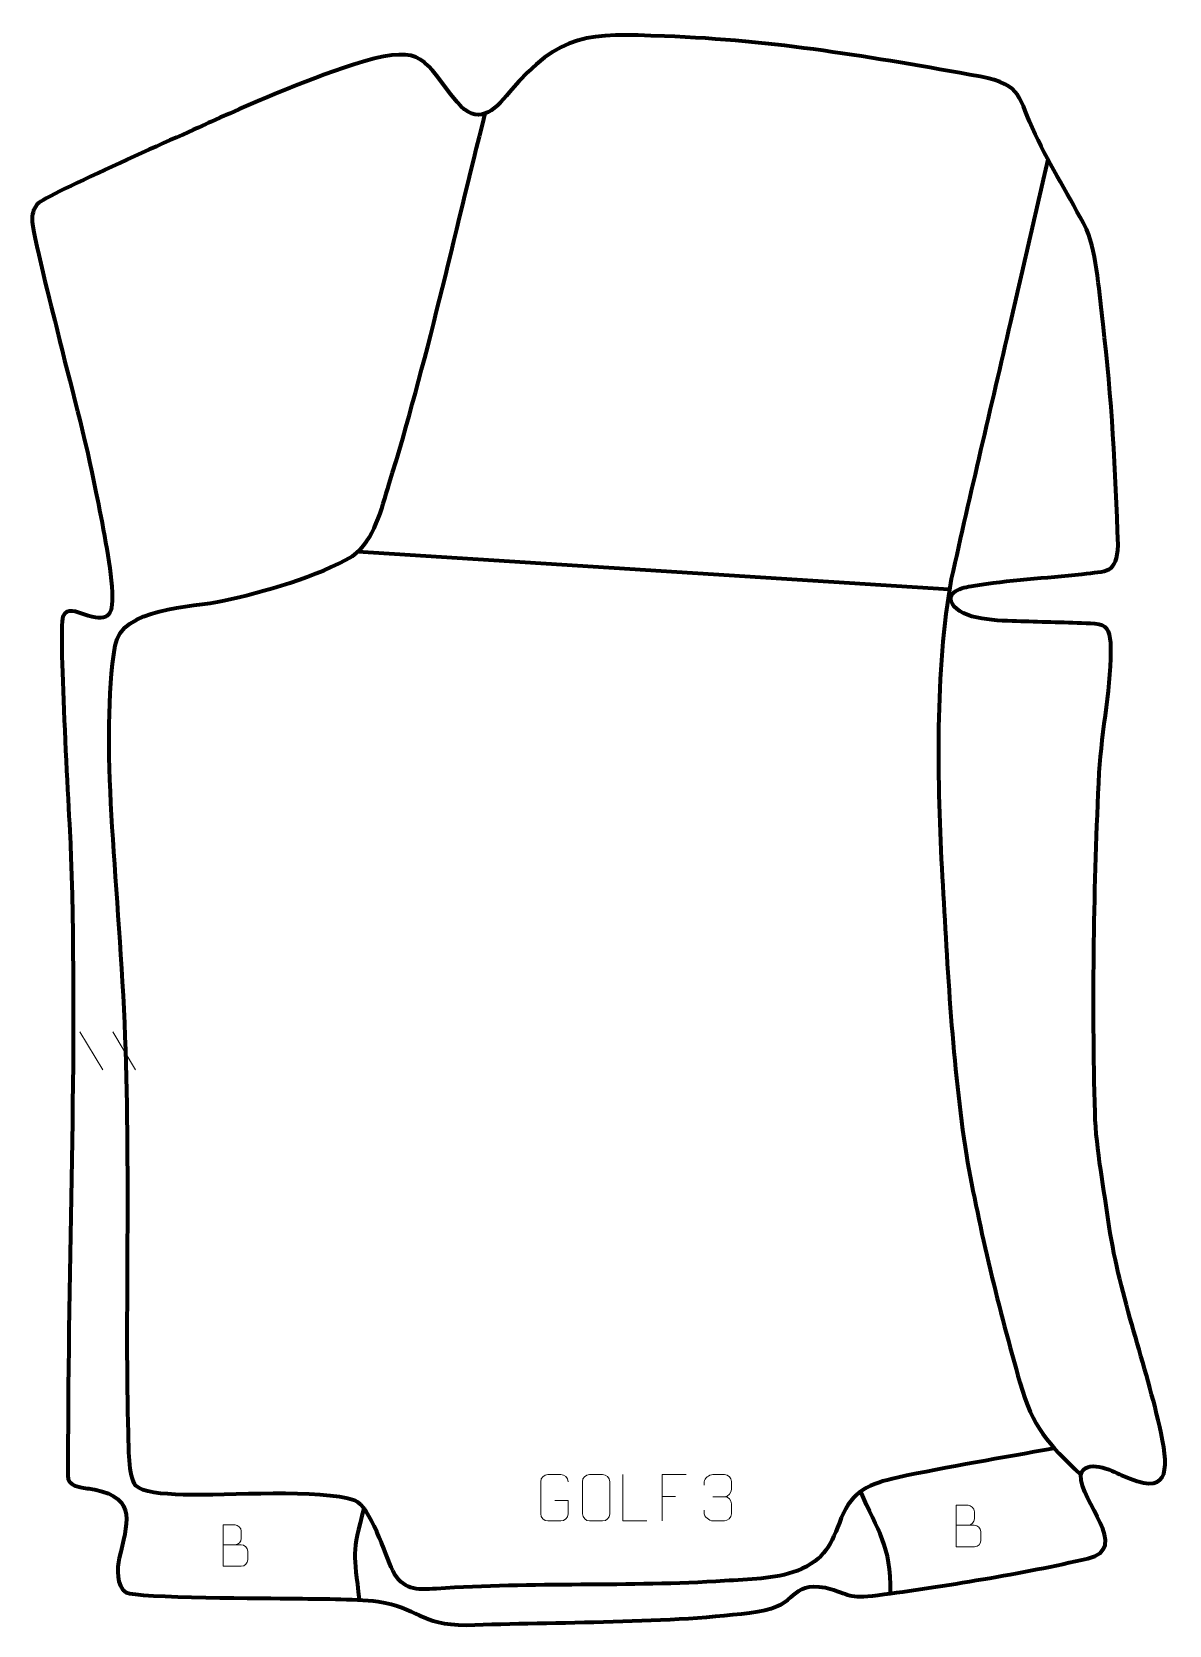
# Model space of a CAD drawing. Header units: millimetres. Extents: x 989 to 1603, y 6 to 867.
import ezdxf

# ---------------------------------------------------------------- set-up
doc = ezdxf.new("R2010")
doc.units = ezdxf.units.MM
doc.header["$MEASUREMENT"] = 0
doc.layers.add('layer 1', color=7, linetype='Continuous')
doc.layers.add('layer 2', color=7, linetype='Continuous')

msp = doc.modelspace()

# ---------------------------------------------------------------- linework, layer by layer
at = {"layer": 'layer 1', "color": 140, "lineweight": 158}
for points, knots in [([(1540.9928, 101.8665), (1512.9819, 96.593), (1484.0493, 92.0469), (1456.2925, 86.0092), (1456.2925, 86.0092), (1441.8073, 82.8584), (1432.0316, 78.8513), (1426.2371, 64.3447), (1426.2371, 64.3447), (1420.4236, 49.7907), (1417.9419, 41.9466), (1402.3326, 35.7159), (1402.3326, 35.7159), (1390.3598, 31.2307), (1375.9255, 31.0703), (1363.2384, 30.283), (1363.2384, 30.283), (1311.7857, 26.9304), (1259.4682, 29.6597), (1207.5878, 26.0584), (1207.5878, 26.0584), (1196.7611, 25.3068), (1189.265, 25.4525), (1184.0328, 35.8449), (1184.0328, 35.8449), (1179.9558, 44.3366), (1171.9427, 70.7623), (1163.5996, 73.6807), (1163.5996, 73.6807), (1145.2231, 80.1089), (1095.2658, 76.214), (1070.9022, 76.8243), (1070.9022, 76.8243), (1059.5628, 77.1083), (1048.3872, 78.244), (1045.3709, 81.6592), (1045.3709, 81.6592), (1041.2134, 86.3664), (1041.5697, 103.7397), (1041.3602, 110.2802), (1041.3602, 110.2802), (1039.4559, 169.7545), (1042.7306, 254.3702), (1039.3164, 331.5164), (1039.3164, 331.5164), (1035.7885, 411.2324), (1025.7329, 483.3526), (1034.1732, 535.4318), (1034.1732, 535.4318), (1037.4681, 555.7626), (1075.0341, 555.82), (1092.9767, 559.6639), (1092.9767, 559.6639), (1113.7813, 564.1213), (1144.1918, 572.8989), (1162.2989, 583.6266), (1162.2989, 583.6266), (1174.5274, 592.5362), (1177.812, 608.9862), (1182.1269, 622.8614), (1182.1269, 622.8614), (1202.0782, 687.0179), (1217.39, 756.9856), (1233.9988, 822.6864)], [0, 0, 0, 0, 0.05882353, 0.05882353, 0.05882353, 0.05882353, 0.11764706, 0.11764706, 0.11764706, 0.11764706, 0.17647059, 0.17647059, 0.17647059, 0.17647059, 0.23529412, 0.23529412, 0.23529412, 0.23529412, 0.29411765, 0.29411765, 0.29411765, 0.29411765, 0.35294118, 0.35294118, 0.35294118, 0.35294118, 0.41176471, 0.41176471, 0.41176471, 0.41176471, 0.47058824, 0.47058824, 0.47058824, 0.47058824, 0.52941176, 0.52941176, 0.52941176, 0.52941176, 0.58823529, 0.58823529, 0.58823529, 0.58823529, 0.64705882, 0.64705882, 0.64705882, 0.64705882, 0.70588235, 0.70588235, 0.70588235, 0.70588235, 0.76470588, 0.76470588, 0.76470588, 0.76470588, 0.82352941, 0.82352941, 0.82352941, 0.82352941, 0.88235294, 0.88235294, 0.88235294, 0.88235294, 1, 1, 1, 1]), ([(1537.7855, 797.9309), (1531.0559, 768.6954), (1524.3263, 739.4599), (1517.5966, 710.2245), (1517.5966, 710.2245), (1506.945, 663.9765), (1495.8776, 617.7083), (1485.6181, 571.3852), (1485.6181, 571.3852), (1476.573, 522.3571), (1478.0614, 460.4781), (1480.7127, 410.4452), (1480.7127, 410.4452), (1483.5639, 361.2091), (1486.0999, 308.6693), (1493.7851, 260.0651), (1493.7851, 260.0651), (1500.8268, 219.7108), (1511.402, 176.7762), (1522.6637, 137.3534), (1522.6637, 137.3534), (1529.6594, 112.8637), (1537.7114, 104.7396), (1555.5746, 87.5622)], [0, 0, 0, 0, 0.14285714, 0.14285714, 0.14285714, 0.14285714, 0.28571429, 0.28571429, 0.28571429, 0.28571429, 0.42857143, 0.42857143, 0.42857143, 0.42857143, 0.57142857, 0.57142857, 0.57142857, 0.57142857, 0.71428571, 0.71428571, 0.71428571, 0.71428571, 1, 1, 1, 1])]:
    msp.add_open_spline(points, degree=3, knots=knots, dxfattribs=at)
for points in [[(1484.3288, 565.7), (1484.3288, 565.7), (1165.1764, 586.0061), (1165.1764, 586.0061)], [(1452.7624, 23.5336), (1453.3162, 50.0114), (1445.9655, 56.4163), (1436.3892, 79.2546)], [(1168.6206, 69.9332), (1161.7427, 44.4438), (1163.1127, 45.6023), (1165.9307, 20.0237)]]:
    msp.add_open_spline(points, degree=3, dxfattribs=at)
at = {"layer": 'layer 1', "color": 250, "lineweight": 9}
for points in [[(1015.0986, 326.8501), (1015.0986, 326.8501), (1027.4629, 306.3058), (1027.4629, 306.3058)], [(1032.8285, 326.8501), (1032.8285, 326.8501), (1045.1928, 306.3058), (1045.1928, 306.3058)], [(1329.5744, 75.792), (1329.5744, 75.792), (1336.7425, 75.792), (1336.7425, 75.792)], [(1356.9195, 75.7422), (1356.9195, 75.7422), (1363.1159, 75.7422), (1363.1159, 75.7422)]]:
    msp.add_open_spline(points, degree=3, dxfattribs=at)
for points, knots in [([(1271.5934, 73.6968), (1271.5934, 73.6968), (1278.7615, 73.6968), (1278.7615, 73.6968), (1278.7615, 73.6968), (1278.7615, 73.6968), (1278.7615, 66.5287), (1278.7615, 66.5287), (1278.7615, 66.5287), (1278.6218, 64.2053), (1276.9446, 62.7257), (1274.7968, 62.7149), (1274.7968, 62.7149), (1272.465, 62.7153), (1270.133, 62.7153), (1267.8015, 62.7149), (1267.8015, 62.7149), (1265.8766, 62.6095), (1263.9044, 64.494), (1263.9156, 66.5113), (1263.9156, 66.5113), (1263.916, 72.2814), (1263.916, 78.0511), (1263.9156, 83.8204), (1263.9156, 83.8204), (1263.9198, 85.9585), (1265.6666, 87.6777), (1267.8189, 87.6643), (1267.8189, 87.6643), (1270.1446, 87.6643), (1272.4707, 87.6643), (1274.7968, 87.6643), (1274.7968, 87.6643), (1276.7435, 87.6997), (1278.7349, 86.2082), (1278.7615, 83.7705)], [0, 0, 0, 0, 0.1, 0.1, 0.1, 0.1, 0.2, 0.2, 0.2, 0.2, 0.3, 0.3, 0.3, 0.3, 0.4, 0.4, 0.4, 0.4, 0.5, 0.5, 0.5, 0.5, 0.6, 0.6, 0.6, 0.6, 0.7, 0.7, 0.7, 0.7, 0.8, 0.8, 0.8, 0.8, 1, 1, 1, 1]), ([(1290.3634, 87.6637), (1292.6891, 87.6637), (1295.0152, 87.6637), (1297.3413, 87.6637), (1297.3413, 87.6637), (1299.2879, 87.6993), (1301.2793, 86.2077), (1301.306, 83.7701), (1301.306, 83.7701), (1301.3056, 78.0232), (1301.3056, 72.2759), (1301.306, 66.5282), (1301.306, 66.5282), (1301.1662, 64.2048), (1299.489, 62.7252), (1297.3413, 62.7144), (1297.3413, 62.7144), (1295.0094, 62.7148), (1292.6775, 62.7148), (1290.346, 62.7144), (1290.346, 62.7144), (1288.421, 62.609), (1286.4489, 64.4935), (1286.4601, 66.5108), (1286.4601, 66.5108), (1286.4604, 72.2809), (1286.4604, 78.0506), (1286.4601, 83.8199), (1286.4601, 83.8199), (1286.4643, 85.958), (1288.211, 87.6772), (1290.3634, 87.6637)], [0, 0, 0, 0, 0.11111111, 0.11111111, 0.11111111, 0.11111111, 0.22222222, 0.22222222, 0.22222222, 0.22222222, 0.33333333, 0.33333333, 0.33333333, 0.33333333, 0.44444444, 0.44444444, 0.44444444, 0.44444444, 0.55555556, 0.55555556, 0.55555556, 0.55555556, 0.66666667, 0.66666667, 0.66666667, 0.66666667, 0.77777778, 0.77777778, 0.77777778, 0.77777778, 1, 1, 1, 1]), ([(1321.2116, 62.7106), (1321.2116, 62.7106), (1308.2625, 62.7106), (1308.2625, 62.7106), (1308.2625, 62.7106), (1308.2625, 62.7106), (1308.2625, 87.6642), (1308.2625, 87.6642)], [0, 0, 0, 0, 0.33333333, 0.33333333, 0.33333333, 0.33333333, 1, 1, 1, 1]), ([(1342.4484, 87.6717), (1342.4484, 87.6717), (1329.5744, 87.6717), (1329.5744, 87.6717), (1329.5744, 87.6717), (1329.5744, 87.6717), (1329.5744, 62.7181), (1329.5744, 62.7181)], [0, 0, 0, 0, 0.33333333, 0.33333333, 0.33333333, 0.33333333, 1, 1, 1, 1]), ([(1352.2098, 81.9874), (1352.2098, 81.9874), (1352.2098, 83.8446), (1352.2098, 83.8446), (1352.2098, 83.8446), (1352.1955, 85.5865), (1354.86, 87.7046), (1356.9191, 87.6819), (1356.9191, 87.6819), (1358.9832, 87.6819), (1361.0472, 87.6819), (1363.1109, 87.6819), (1363.1109, 87.6819), (1365.3054, 87.6907), (1366.9037, 85.8439), (1366.9481, 83.9318), (1366.9481, 83.9318), (1366.9477, 82.4967), (1366.9477, 81.0616), (1366.9481, 79.6261), (1366.9481, 79.6261), (1366.8995, 77.9726), (1365.2969, 75.7426), (1363.0986, 75.7526), (1363.0986, 75.7526), (1365.3023, 75.7414), (1366.9103, 73.9382), (1366.9643, 71.8787), (1366.9643, 71.8787), (1366.9639, 70.094), (1366.9639, 68.3093), (1366.9643, 66.5242), (1366.9643, 66.5242), (1366.9744, 64.4628), (1364.9195, 62.6997), (1363.0986, 62.7078), (1363.0986, 62.7078), (1361.0333, 62.7081), (1358.9681, 62.7081), (1356.9025, 62.7078), (1356.9025, 62.7078), (1354.7339, 62.7193), (1352.2029, 65.1195), (1352.1843, 66.5813), (1352.1843, 66.5813), (1352.1843, 66.5813), (1352.1843, 68.4899), (1352.1843, 68.4899)], [0, 0, 0, 0, 0.07692308, 0.07692308, 0.07692308, 0.07692308, 0.15384615, 0.15384615, 0.15384615, 0.15384615, 0.23076923, 0.23076923, 0.23076923, 0.23076923, 0.30769231, 0.30769231, 0.30769231, 0.30769231, 0.38461538, 0.38461538, 0.38461538, 0.38461538, 0.46153846, 0.46153846, 0.46153846, 0.46153846, 0.53846154, 0.53846154, 0.53846154, 0.53846154, 0.61538462, 0.61538462, 0.61538462, 0.61538462, 0.69230769, 0.69230769, 0.69230769, 0.69230769, 0.76923077, 0.76923077, 0.76923077, 0.76923077, 0.84615385, 0.84615385, 0.84615385, 0.84615385, 1, 1, 1, 1]), ([(1488.2747, 60.3707), (1491.5337, 60.3711), (1494.7931, 60.3711), (1498.0528, 60.3707), (1498.0528, 60.3707), (1499.8221, 60.3552), (1501.545, 58.8002), (1501.545, 56.9644), (1501.545, 56.9644), (1501.5447, 55.9536), (1501.5447, 53.2223), (1501.545, 52.2112), (1501.545, 52.2112), (1501.5609, 50.5471), (1500.1796, 48.7433), (1498.1002, 48.7585), (1498.1002, 48.7585), (1494.8402, 48.7588), (1491.5805, 48.7588), (1488.3212, 48.7585), (1488.3212, 48.7585), (1488.3212, 56.2089), (1488.3212, 63.659), (1488.3212, 71.1088), (1488.3212, 71.1088), (1490.4473, 71.1088), (1492.5737, 71.1088), (1494.7002, 71.1088), (1494.7002, 71.1088), (1496.2057, 71.1246), (1498.0837, 69.4134), (1498.0996, 67.6557), (1498.0996, 67.6557), (1498.0992, 65.8051), (1498.0992, 65.6744), (1498.0996, 63.8235), (1498.0996, 63.8235), (1498.115, 61.9729), (1496.4541, 60.3552), (1494.6537, 60.3707)], [0, 0, 0, 0, 0.09090909, 0.09090909, 0.09090909, 0.09090909, 0.18181818, 0.18181818, 0.18181818, 0.18181818, 0.27272727, 0.27272727, 0.27272727, 0.27272727, 0.36363636, 0.36363636, 0.36363636, 0.36363636, 0.45454545, 0.45454545, 0.45454545, 0.45454545, 0.54545455, 0.54545455, 0.54545455, 0.54545455, 0.63636364, 0.63636364, 0.63636364, 0.63636364, 0.72727273, 0.72727273, 0.72727273, 0.72727273, 0.81818182, 0.81818182, 0.81818182, 0.81818182, 1, 1, 1, 1]), ([(1092.4579, 49.7874), (1095.7169, 49.7878), (1098.9763, 49.7878), (1102.236, 49.7874), (1102.236, 49.7874), (1104.0053, 49.7719), (1105.7282, 48.2169), (1105.7282, 46.3811), (1105.7282, 46.3811), (1105.7279, 45.3703), (1105.7279, 42.639), (1105.7282, 41.6279), (1105.7282, 41.6279), (1105.7441, 39.9638), (1104.3628, 38.16), (1102.2834, 38.1752), (1102.2834, 38.1752), (1099.0234, 38.1755), (1095.7637, 38.1755), (1092.5044, 38.1752), (1092.5044, 38.1752), (1092.5044, 45.6256), (1092.5044, 53.0757), (1092.5044, 60.5255), (1092.5044, 60.5255), (1094.6305, 60.5255), (1096.7569, 60.5255), (1098.8834, 60.5255), (1098.8834, 60.5255), (1100.3889, 60.5413), (1102.2669, 58.8301), (1102.2828, 57.0724), (1102.2828, 57.0724), (1102.2824, 55.2218), (1102.2824, 55.0911), (1102.2828, 53.2402), (1102.2828, 53.2402), (1102.2982, 51.3896), (1100.6373, 49.7719), (1098.8369, 49.7874)], [0, 0, 0, 0, 0.09090909, 0.09090909, 0.09090909, 0.09090909, 0.18181818, 0.18181818, 0.18181818, 0.18181818, 0.27272727, 0.27272727, 0.27272727, 0.27272727, 0.36363636, 0.36363636, 0.36363636, 0.36363636, 0.45454545, 0.45454545, 0.45454545, 0.45454545, 0.54545455, 0.54545455, 0.54545455, 0.54545455, 0.63636364, 0.63636364, 0.63636364, 0.63636364, 0.72727273, 0.72727273, 0.72727273, 0.72727273, 0.81818182, 0.81818182, 0.81818182, 0.81818182, 1, 1, 1, 1])]:
    msp.add_open_spline(points, degree=3, knots=knots, dxfattribs=at)
at = {"layer": 'layer 2', "color": 242, "lineweight": 158}
msp.add_open_spline([(1168.2612, 850.8398), (1201.0614, 859.8216), (1200.2743, 852.021), (1218.7425, 828.7622), (1218.7425, 828.7622), (1229.8951, 815.7675), (1238.3122, 823.5518), (1247.1017, 834.209), (1247.1017, 834.209), (1274.7176, 866.7718), (1289.8515, 865.9866), (1330.7927, 864.4447), (1330.7927, 864.4447), (1390.9078, 862.1809), (1442.2086, 853.1366), (1501.2046, 842.6616), (1501.2046, 842.6616), (1524.7592, 837.9442), (1521.3904, 831.3466), (1530.8263, 811.5594), (1530.8263, 811.5594), (1539.3095, 793.7699), (1549.7287, 777.5252), (1558.6249, 760.1869), (1558.6249, 760.1869), (1564.4049, 746.2987), (1565.6627, 724.3285), (1567.5603, 708.9044), (1567.5603, 708.9044), (1572.2975, 669.3627), (1574.3943, 629.4122), (1575.6921, 589.6216), (1575.6921, 589.6216), (1575.1146, 574.248), (1569.6853, 575.6401), (1556.128, 574.0133), (1556.128, 574.0133), (1536.9848, 571.8561), (1516.2052, 570.7406), (1497.3846, 567.6733), (1497.3846, 567.6733), (1491.7993, 566.7631), (1480.9686, 564.4435), (1487.1609, 556.557), (1487.1609, 556.557), (1493.5223, 548.4553), (1515.156, 548.7644), (1525.1204, 548.3709), (1525.1204, 548.3709), (1537.8098, 547.8696), (1550.4355, 547.8643), (1563.1302, 547.0993), (1563.1302, 547.0993), (1569.7519, 546.6516), (1571.0811, 543.6846), (1571.7208, 536.8794), (1571.7208, 536.8794), (1572.4588, 514.4691), (1566.813, 489.7848), (1565.538, 466.7508), (1565.538, 466.7508), (1562.5136, 406.4059), (1561.6018, 343.3839), (1563.2436, 282.9896), (1563.2436, 282.9896), (1563.7879, 262.9639), (1568.2567, 241.6452), (1570.9087, 221.6508), (1570.9087, 221.6508), (1576.7968, 182.929), (1590.7207, 147.8201), (1598.9286, 109.9921), (1598.9286, 109.9921), (1603.2375, 88.8303), (1603.2046, 75.5106), (1577.5443, 87.4782), (1577.5443, 87.4782), (1572.3767, 89.8883), (1557.9, 96.6731), (1555.5746, 87.5622), (1555.5746, 87.5622), (1554.8712, 73.0288), (1583.0646, 48.0011), (1559.2756, 42.4051), (1559.2756, 42.4051), (1524.7693, 34.288), (1480.9107, 27.3066), (1445.9897, 22.6091), (1445.9897, 22.6091), (1429.251, 20.3574), (1431.5567, 23.1999), (1417.6118, 26.649), (1417.6118, 26.649), (1398.0588, 30.2022), (1403.4465, 16.9057), (1381.1385, 13.7303), (1381.1385, 13.7303), (1334.8007, 7.1346), (1271.6588, 8.3537), (1223.7502, 6.4062), (1223.7502, 6.4062), (1198.8041, 6.4729), (1197.2789, 16.1142), (1176.1256, 19.1711), (1176.1256, 19.1711), (1162.2358, 20.7846), (1143.974, 20.5769), (1129.8214, 20.7793), (1129.8214, 20.7793), (1119.4946, 20.9269), (1045.3195, 21.0738), (1040.1892, 24.0191), (1040.1892, 24.0191), (1034.5051, 27.2825), (1035.205, 37.1997), (1036.3787, 42.5878), (1036.3787, 42.5878), (1040.3786, 60.9517), (1046.7022, 74.9346), (1022.9635, 79.6081), (1022.9635, 79.6081), (1020.3748, 80.1178), (1017.819, 80.4721), (1015.2073, 80.8262), (1015.2073, 80.8262), (1006.9949, 82.7224), (1008.7053, 86.4826), (1008.6799, 94.2574), (1008.6799, 94.2574), (1008.5591, 203.6087), (1013.8862, 311.8064), (1010.3208, 421.3414), (1010.3208, 421.3414), (1009.6306, 439.0736), (1003.4219, 542.5646), (1005.8857, 551.015), (1005.8857, 551.015), (1008.0398, 556.1249), (1013.2451, 553.5852), (1017.491, 552.1361), (1017.491, 552.1361), (1029.7313, 547.9589), (1033.0811, 550.4043), (1032.5385, 564.0344), (1032.5385, 564.0344), (1031.5736, 580.8663), (1027.0501, 601.3564), (1023.8241, 618.1945), (1023.8241, 618.1945), (1018.2248, 647.0803), (1009.8014, 676.8875), (1002.8074, 705.6542), (1002.8074, 705.6542), (1000.317, 715.8974), (989.1988, 758.7788), (989.3194, 765.9241), (989.3194, 765.9241), (989.3781, 769.3985), (990.5219, 771.931), (992.3268, 773.898), (992.3268, 773.898), (996.7091, 778.6736), (1074.7919, 813.1266), (1085.8835, 818.1598), (1085.8835, 818.1598), (1112.8312, 830.3881), (1140.0293, 841.8805), (1168.2612, 850.8398)], degree=3, knots=[0, 0, 0, 0, 0.02325581, 0.02325581, 0.02325581, 0.02325581, 0.04651163, 0.04651163, 0.04651163, 0.04651163, 0.06976744, 0.06976744, 0.06976744, 0.06976744, 0.09302326, 0.09302326, 0.09302326, 0.09302326, 0.11627907, 0.11627907, 0.11627907, 0.11627907, 0.13953488, 0.13953488, 0.13953488, 0.13953488, 0.1627907, 0.1627907, 0.1627907, 0.1627907, 0.18604651, 0.18604651, 0.18604651, 0.18604651, 0.20930233, 0.20930233, 0.20930233, 0.20930233, 0.23255814, 0.23255814, 0.23255814, 0.23255814, 0.25581395, 0.25581395, 0.25581395, 0.25581395, 0.27906977, 0.27906977, 0.27906977, 0.27906977, 0.30232558, 0.30232558, 0.30232558, 0.30232558, 0.3255814, 0.3255814, 0.3255814, 0.3255814, 0.34883721, 0.34883721, 0.34883721, 0.34883721, 0.37209302, 0.37209302, 0.37209302, 0.37209302, 0.39534884, 0.39534884, 0.39534884, 0.39534884, 0.41860465, 0.41860465, 0.41860465, 0.41860465, 0.44186047, 0.44186047, 0.44186047, 0.44186047, 0.46511628, 0.46511628, 0.46511628, 0.46511628, 0.48837209, 0.48837209, 0.48837209, 0.48837209, 0.51162791, 0.51162791, 0.51162791, 0.51162791, 0.53488372, 0.53488372, 0.53488372, 0.53488372, 0.55813953, 0.55813953, 0.55813953, 0.55813953, 0.58139535, 0.58139535, 0.58139535, 0.58139535, 0.60465116, 0.60465116, 0.60465116, 0.60465116, 0.62790698, 0.62790698, 0.62790698, 0.62790698, 0.65116279, 0.65116279, 0.65116279, 0.65116279, 0.6744186, 0.6744186, 0.6744186, 0.6744186, 0.69767442, 0.69767442, 0.69767442, 0.69767442, 0.72093023, 0.72093023, 0.72093023, 0.72093023, 0.74418605, 0.74418605, 0.74418605, 0.74418605, 0.76744186, 0.76744186, 0.76744186, 0.76744186, 0.79069767, 0.79069767, 0.79069767, 0.79069767, 0.81395349, 0.81395349, 0.81395349, 0.81395349, 0.8372093, 0.8372093, 0.8372093, 0.8372093, 0.86046512, 0.86046512, 0.86046512, 0.86046512, 0.88372093, 0.88372093, 0.88372093, 0.88372093, 0.90697674, 0.90697674, 0.90697674, 0.90697674, 0.93023256, 0.93023256, 0.93023256, 0.93023256, 0.95348837, 0.95348837, 0.95348837, 0.95348837, 1, 1, 1, 1], dxfattribs=at)

doc.saveas('drawing.dxf')
